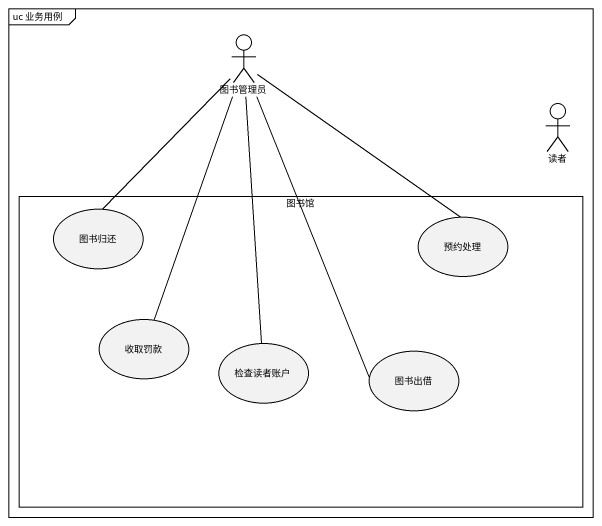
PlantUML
@startuml
mainframe uc 业务用例
actor 图书管理员
actor 读者
rectangle 图书馆 {
  usecase 图书归还
  usecase 预约处理
  usecase 收取罚款
  usecase 检查读者账户
  usecase 图书出借
}
图书管理员 -- 图书归还
图书管理员 -- 预约处理
图书管理员 -- 收取罚款
图书管理员 -- 图书出借
检查读者账户 -up- 图书管理员
@enduml
